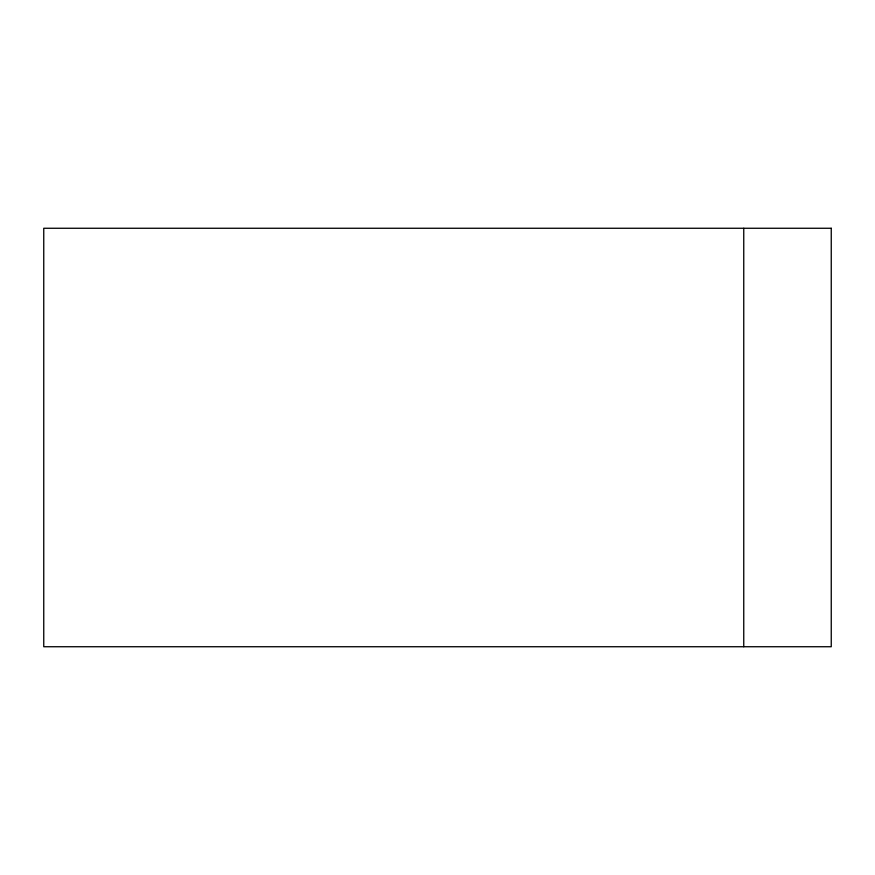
<?xml version="1.0" encoding="UTF-8"?>
<svg xmlns="http://www.w3.org/2000/svg" width="875" height="875" viewBox="0 0 875 875"><rect width="100%" height="100%" fill="white"/><g stroke="black" fill="none" stroke-linecap="round" stroke-linejoin="round"><path stroke-width="1.31" d="M743.75 228.266L743.75 646.734M831.25 228.266L43.75 228.266L43.75 646.734L831.25 646.734L831.25 228.266"/></g></svg>
